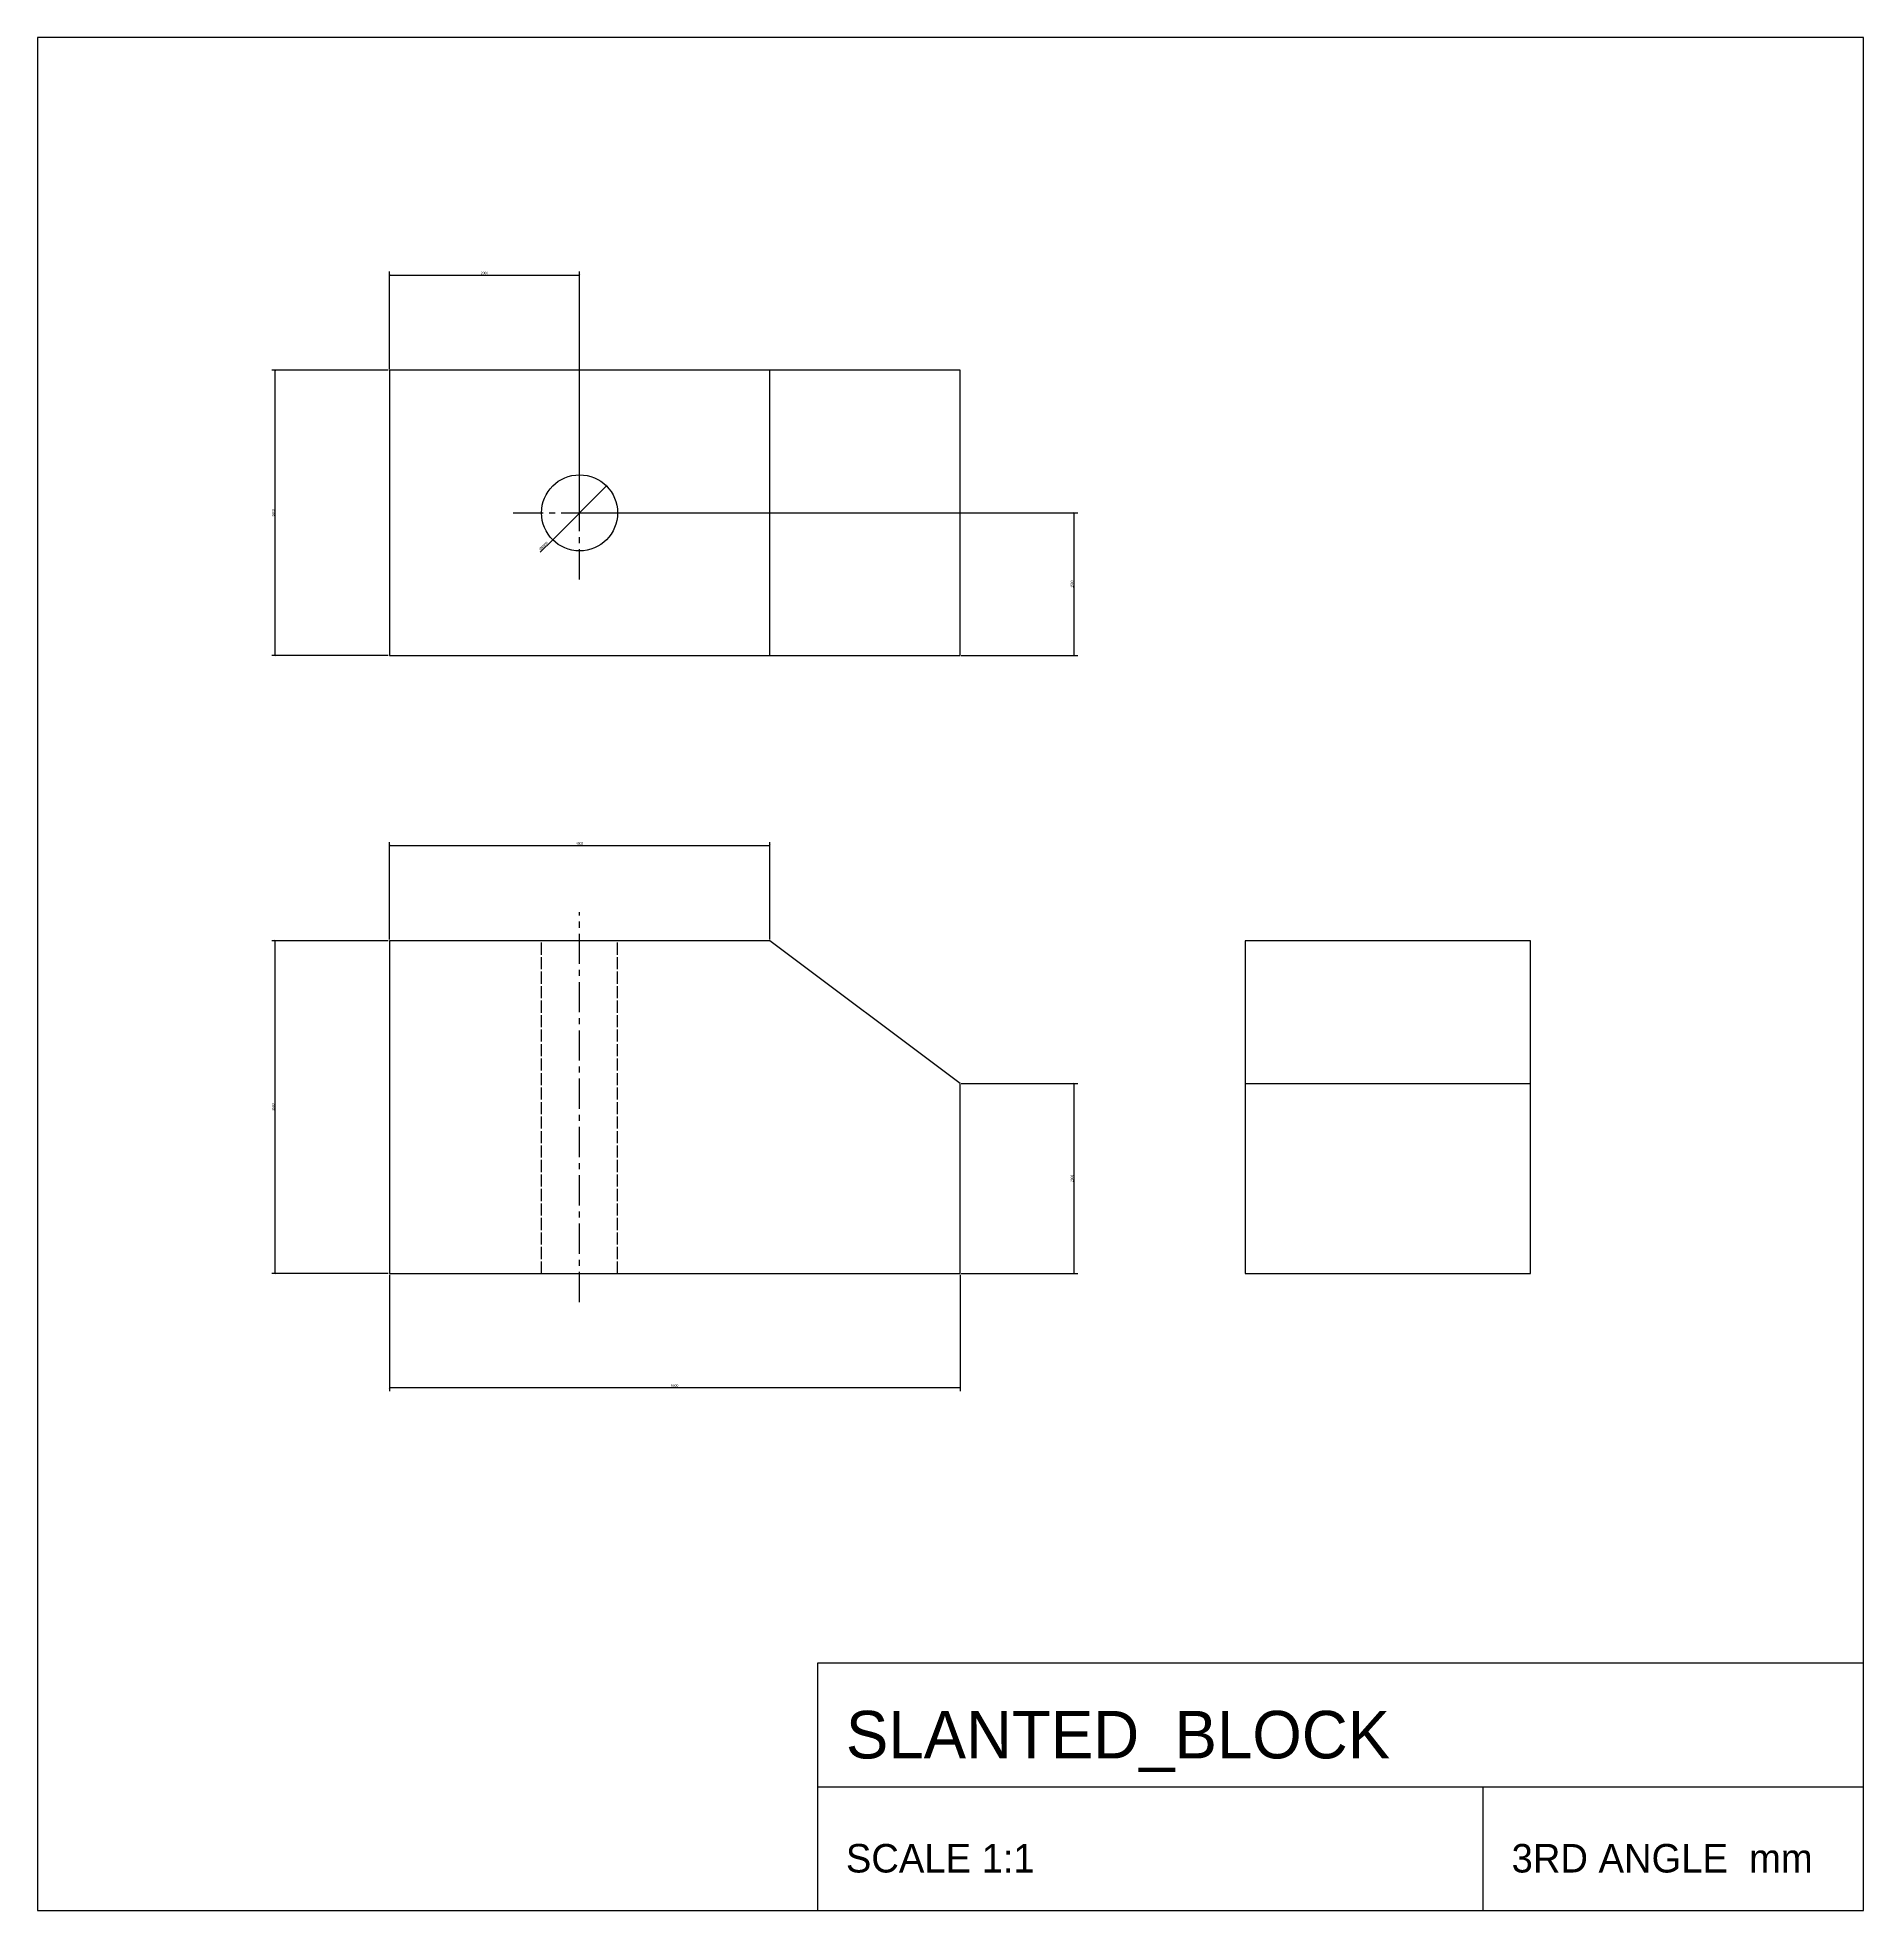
# Model space of a CAD drawing. Header units: millimetres. Extents: x -37 to 155, y -67 to 130.
import ezdxf

# ---------------------------------------------------------------- set-up
doc = ezdxf.new("R2010")
doc.units = ezdxf.units.MM
doc.linetypes.add('CENTER', pattern=[5.08, 3.175, -0.635, 0.635, -0.635])
doc.linetypes.add('DASHED', pattern=[1.524, 1.27, -0.254])
for name, color, linetype in [('CENTER', 1, 'CENTER'), ('DIM', 4, 'CONTINUOUS'), ('HIDDEN', 3, 'DASHED'), ('OUTLINE', 7, 'CONTINUOUS'), ('TITLE', 8, 'CONTINUOUS')]:
    doc.layers.add(name, color=color, linetype=linetype)
doc.styles.add('OpenSansCondensed-Light', font='OpenSansCondensed-Light.ttf')
doc.dimstyles.new('EZDXF', dxfattribs={"dimtxt": 0.25, "dimasz": 0.175, "dimexe": 0.375, "dimexo": 0.125, "dimgap": 0.1, "dimtad": 1, "dimlfac": 100, "dimzin": 12, "dimdsep": 46, "dimtxsty": 'OpenSansCondensed-Light', "dimblk": 'ARCHTICK', "dimcen": 2.5, "dimazin": 3, "dimtfac": 0.5, "dimtmove": 2, "dimatfit": 3})

# ---------------------------------------------------------------- blocks, each defined once
blk = doc.blocks.new('_ARCHTICK')
at = {"color": 0, "linetype": 'BYBLOCK', "const_width": 0.15}
blk.add_lwpolyline([(-0.5, -0.5), (0.5, 0.5)], dxfattribs=at)

msp = doc.modelspace()

# ---------------------------------------------------------------- linework, layer by layer
at = {"layer": 'CENTER'}
for p, q in [((20, 73), (20, 87)), ((13, 80), (27, 80)), ((20, -3), (20, 38))]:
    msp.add_line(p, q, dxfattribs=at)
at = {"layer": 'HIDDEN'}
for p, q in [((16, 0), (16, 35)), ((24, 0), (24, 35))]:
    msp.add_line(p, q, dxfattribs=at)
at = {"layer": 'OUTLINE'}
for p, q in [((60, 95), (0, 95)), ((0, 95), (0, 65)), ((40, 65), (40, 95)), ((60, 65), (60, 95)), ((0, 65), (60, 65)), ((40, 35), (0, 35)), ((0, 35), (0, 0)), ((60, 20), (40, 35)), ((120, 35), (90, 35)), ((90, 35), (90, 0)), ((120, 0), (120, 35)), ((60, 0), (60, 20)), ((90, 20), (120, 20)), ((0, 0), (60, 0)), ((90, 0), (120, 0))]:
    msp.add_line(p, q, dxfattribs=at)
msp.add_circle((20, 80), 4, dxfattribs=at)
at = {"layer": 'TITLE'}
for p, q in [((155, 130), (-37, 130)), ((-37, 130), (-37, -67)), ((155, -67), (155, 130)), ((155, -41), (45, -41)), ((45, -41), (45, -67)), ((155, -67), (155, -41)), ((45, -54), (155, -54)), ((115, -67), (115, -54)), ((-37, -67), (155, -67)), ((45, -67), (155, -67))]:
    msp.add_line(p, q, dxfattribs=at)

# ---------------------------------------------------------------- texts
for s, height, p in [('SLANTED_BLOCK', 5, (48, -51)), ('SCALE 1:1', 3, (48, -63)), ('3RD ANGLE  mm', 3, (118, -63))]:
    msp.add_text(s, height=height, dxfattribs=at).set_placement(p)

# ---------------------------------------------------------------- dimensions: what is measured, and where the dimension line sits
at = {"layer": 'DIM'}
for base, p1, p2 in [((0, 105), (0, 95), (20, 80)), ((0, 45), (0, 35), (40, 35)), ((0, -12), (0, 0), (60, 0))]:
    msp.add_linear_dim(base=base, p1=p1, p2=p2, dimstyle='EZDXF', dxfattribs=at).render()
for base, p1, p2 in [((-12, 65), (0, 65), (0, 95)), ((72, 65), (60, 65), (20, 80)), ((-12, 0), (0, 0), (0, 35)), ((72, 0), (60, 0), (60, 20))]:
    msp.add_linear_dim(base=base, p1=p1, p2=p2, angle=90, dimstyle='EZDXF', dxfattribs=at).render()
msp.add_diameter_dim_2p(p1=(22.82843, 82.82843), p2=(17.17157, 77.17157), text='%%c<>', dimstyle='EZDXF', dxfattribs=at).render()

doc.saveas('drawing.dxf')
